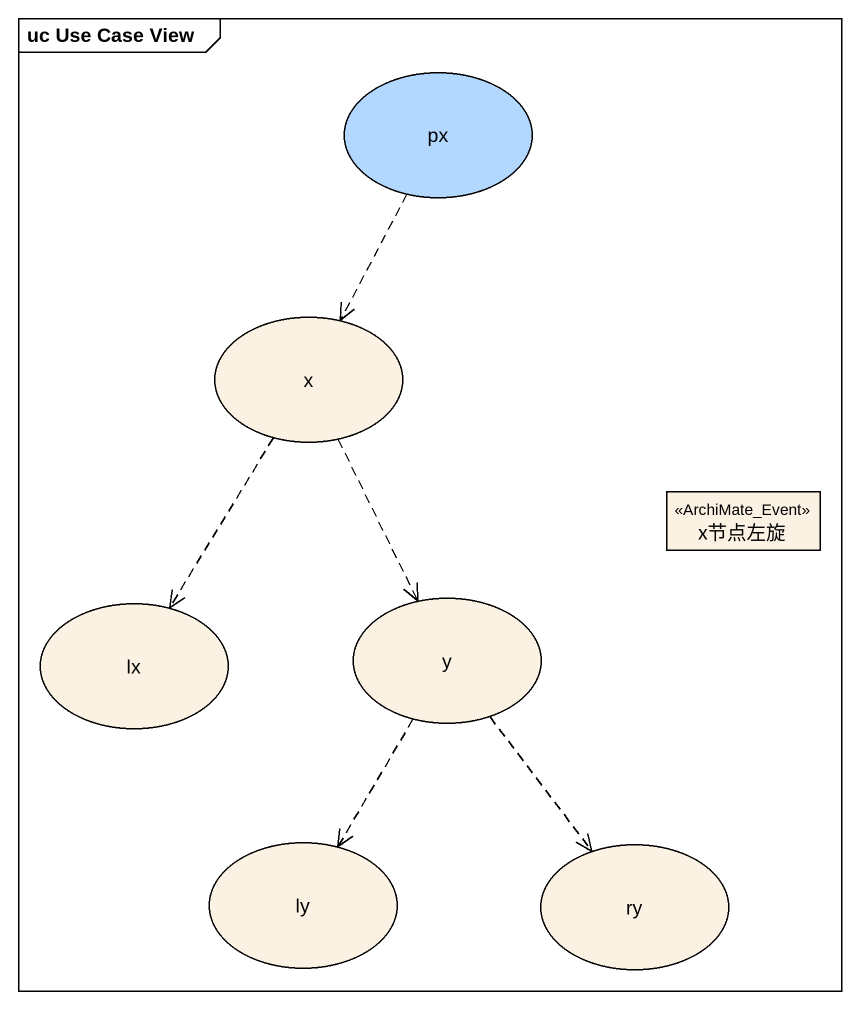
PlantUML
@startuml
mainframe uc Use Case View
allowmixing
hide circle
hide empty members
usecase px #B2D8FF
usecase "x" as x_
class x节点左旋 <<ArchiMate_Event>>
usecase lx
usecase y
usecase ly
usecase ry
px ..> x_
x_ ..> lx
x_ ..> y
y ..> ly
y ..> ry
@enduml
